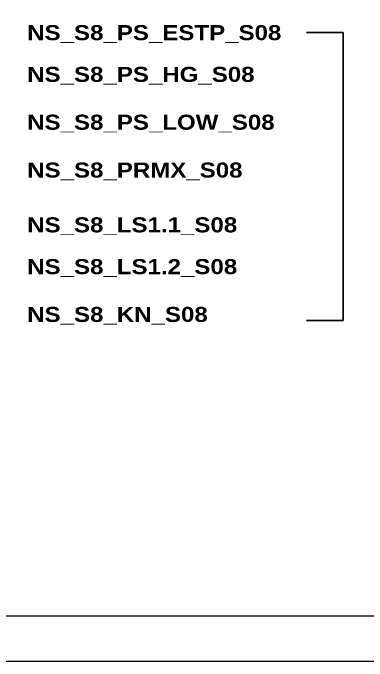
# Model space of a CAD drawing. Header units: centimetres. Extents: x 17259 to 54652, y 10858 to 53453.
# Drawn here: x 20916 to 22092, y 46496 to 48647 of the extents above; entities that cross this region are included whole.
import ezdxf
from ezdxf.enums import TextEntityAlignment as Align

# ---------------------------------------------------------------- set-up
doc = ezdxf.new("R2010")
doc.units = ezdxf.units.CM
doc.header["$MEASUREMENT"] = 0
doc.layers.add('Etiket-Line-L', color=7, linetype='Continuous')
doc.layers.add('EtIket-Line-S', color=2, linetype='Continuous')
doc.styles.add('Bold', font='ariblk.ttf', dxfattribs={"height": 25.4})

# ---------------------------------------------------------------- blocks, each defined once
blk = doc.blocks.new('x5 Out Line')
at = {"lineweight": 15}
blk.add_lwpolyline([(395.8, 9.65), (395.8, 277.06), (9.65, 277.06), (9.65, 9.65)], close=True, dxfattribs=at)
at = {"layer": 'EtIket-Line-S', "lineweight": 9, "ltscale": 0.5}
blk.add_lwpolyline([(0, 0), (405.45, 0), (405.45, 286.71), (0, 286.71)], close=True, dxfattribs=at)

msp = doc.modelspace()

# ---------------------------------------------------------------- linework, layer by layer
at = {"color": 146, "ltscale": 50, "true_color": 0x105689}
for p, q in [((22012.9, 48581.4), (21891, 48581.4)), ((22012.9, 47626.3), (22012.9, 48581.4)), ((22012.9, 47626.3), (21891, 47626.3))]:
    msp.add_line(p, q, dxfattribs=at)

# ---------------------------------------------------------------- block references
at = {"layer": 'Etiket-Line-L', "lineweight": 0, "xscale": 15.48351216233742, "yscale": 15.48351216233742, "zscale": 15.48351216233742}
msp.add_blockref('x5 Out Line', (17260.9, 46496.4), dxfattribs=at)

# ---------------------------------------------------------------- texts
at = {"ltscale": 500, "style": 'Bold'}
for s, p in [('NS_S8_PS_ESTP_S08', (20962.9, 48581.4)), ('NS_S8_PS_HG_S08', (20962.9, 48442.9)), ('NS_S8_PS_LOW_S08', (20962.9, 48284.2)), ('NS_S8_PRMX_S08', (20962.9, 48125.5)), ('NS_S8_LS1.1_S08', (20962.9, 47943.6)), ('NS_S8_LS1.2_S08', (20962.9, 47805)), ('NS_S8_KN_S08', (20962.9, 47646.4))]:
    msp.add_text(s, height=50, dxfattribs=at).set_placement(p, align=Align.MIDDLE_LEFT)

doc.saveas('drawing.dxf')
